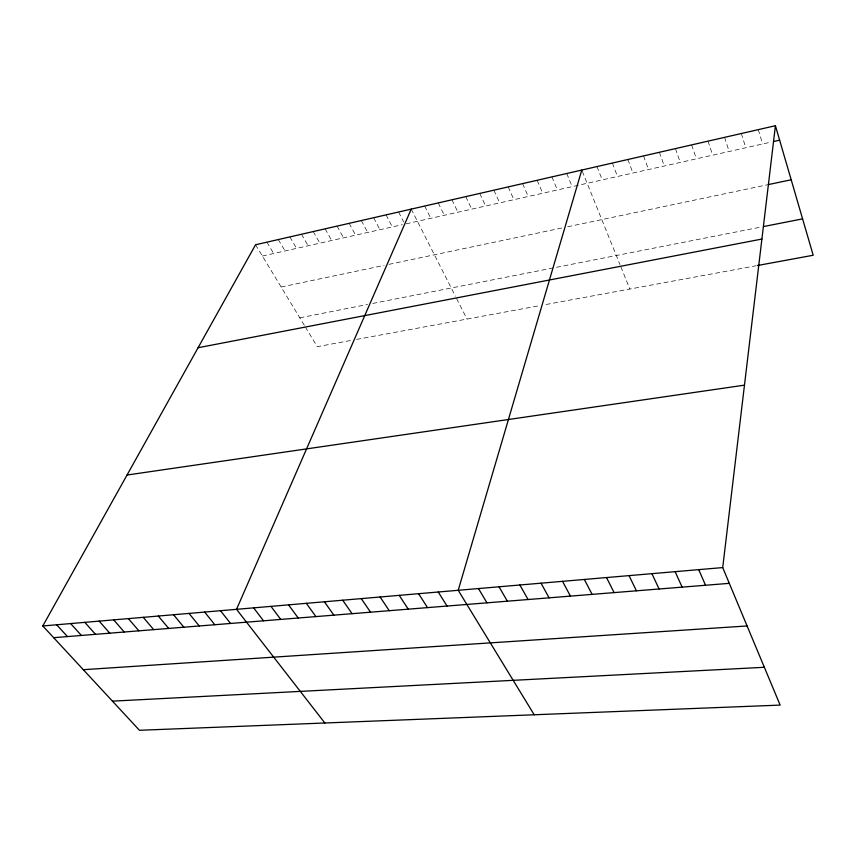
<?xml version="1.0" encoding="UTF-8"?>
<svg xmlns="http://www.w3.org/2000/svg" width="856" height="856" viewBox="0 0 856 856"><rect width="100%" height="100%" fill="white"/><g stroke="black" fill="none" stroke-linecap="round" stroke-linejoin="round"><path stroke-width="0.64" stroke-dasharray="4.28 3.21" d="M262.375 256.03L402.331 224.689M406.086 223.844L771.128 142.085M281.143 287.017L384.13 265.36M388.966 264.344L562.852 227.792M567.667 226.776L766.826 184.907M299.803 317.811L367.566 304.469M372.735 303.452L761.23 227.011M350.372 340.56L317.276 346.659L305.688 327.538M356.599 339.415L539.954 305.613M546.096 304.479L756.094 265.767M255.548 244.773L304.383 325.376M266.879 242.173L273.663 253.504M278.318 239.552L285.059 250.958M289.852 236.909L296.55 248.379M301.494 234.244L308.149 245.779M313.243 231.559L319.855 243.158M325.109 228.841L331.657 240.515M337.071 226.102L343.577 237.85M349.141 223.33L355.604 235.154M361.328 220.538L367.738 232.436M373.633 217.724L379.989 229.697M386.045 214.877L392.348 226.926M398.586 212.01L403.69 221.929M411.233 209.11L455.403 296.155M456.58 298.476L467.023 319.063M424.662 206.039L430.793 218.312M438.229 202.926L444.296 215.284M451.936 199.79L457.939 212.234M465.782 196.623L471.71 209.153M479.767 193.424L485.63 206.029M493.891 190.182L499.69 202.883M508.164 186.918L513.889 199.705M522.577 183.612L528.238 196.484M537.151 180.274L542.736 193.242M551.874 176.903L557.384 189.957M566.747 173.501L572.183 186.651M582.273 171.254L619.969 264.579M620.878 266.847L629.845 289.039M596.974 166.578L602.25 179.91M612.329 163.057L617.518 176.496M627.855 159.505L632.948 173.04M643.541 155.91L648.548 169.541M659.398 152.282L664.32 166.011M675.427 148.612L680.263 162.437M691.637 144.899L696.367 158.831M708.019 141.144L712.663 155.182M724.593 137.345L729.13 151.491M741.339 133.515L745.779 147.767M758.288 129.631L762.61 143.99"/><path stroke-width="1.28" d="M722.71 567.582L775.418 125.714L255.548 244.773L42.8 625.961L139.453 730.286L780.137 705.098L722.71 567.582L42.8 625.961M581.78 170.055L458.206 590.287L534.208 714.771M411.233 209.11L236.534 609.322L324.873 722.999M773.557 141.54L779.634 140.181M768.1 184.639L791.19 179.781M763.713 226.519L802.586 218.869M198.078 347.739L761.894 239.049M757.4 265.531L813.2 255.249L775.418 125.714M127.041 475.026L744.474 385.147M53.671 637.688L729.291 583.343M83.31 669.692L747.085 625.961M112.446 701.15L764.344 667.284M56.635 624.773L67.453 636.586M70.641 623.575L81.395 635.462M84.808 622.355L95.508 634.328M99.157 621.124L109.793 633.173M113.677 619.872L124.248 632.017M128.379 618.61L138.886 630.84M143.252 617.337L153.695 629.642M158.317 616.042L168.696 628.443M173.565 614.736L183.869 627.213M189.016 613.41L199.245 625.982M204.659 612.061L214.803 624.73M220.495 610.702L230.564 623.457M253.633 607.856L263.53 620.814M270.956 606.369L280.757 619.423M288.525 604.86L298.23 618.021M306.33 603.33L315.928 616.598M324.381 601.779L333.883 615.154M342.7 600.206L352.084 613.688M361.264 598.612L370.541 612.201M380.107 596.996L389.266 610.692M399.206 595.359L408.248 609.172M418.595 593.69L427.508 607.621M438.251 591.999L447.035 606.048M478.461 588.553L486.968 602.838M499.005 586.788L507.373 601.19M519.87 584.99L528.077 599.532M541.046 583.182L549.092 597.841M562.542 581.331L570.428 596.118M584.37 579.458L592.095 594.374M606.53 577.554L614.084 592.609M629.042 575.617L636.415 590.811M651.908 573.659L659.088 588.992M675.138 571.658L682.125 587.141M698.731 569.636L705.526 585.258"/></g></svg>
